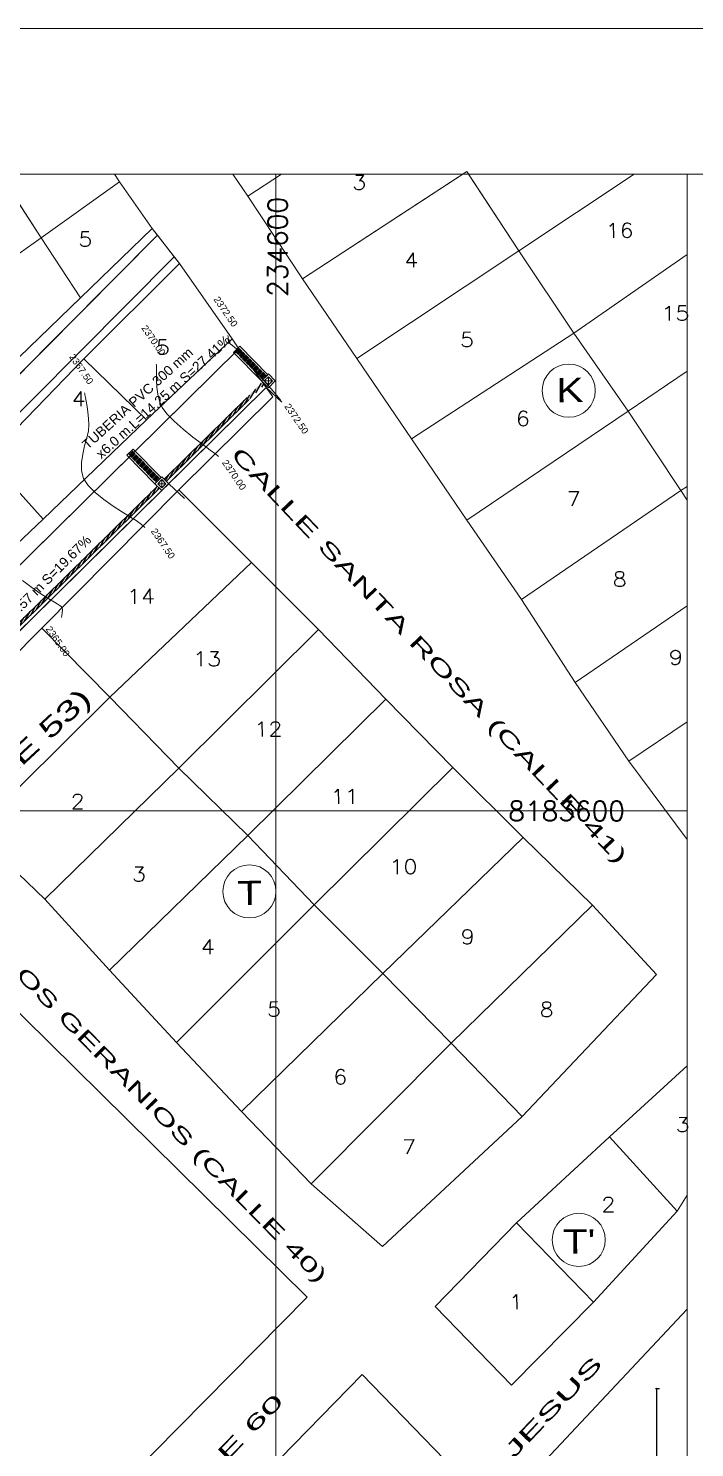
# Model space of a CAD drawing. Header units: millimetres. Extents: x 1977 to 2307, y 1030 to 1272.
# Drawn here: x 2109.8 to 2178.4, y 1126 to 1272 of the extents above; entities that cross this region are included whole.
import ezdxf
from ezdxf.enums import TextEntityAlignment as Align

# ---------------------------------------------------------------- set-up
doc = ezdxf.new("R2010")
doc.units = ezdxf.units.MM
doc.linetypes.add('ACAD_ISO10W100', pattern=[18, 12, -3, 0, -3])
doc.layers.get('DEFPOINTS').update_dxf_attribs({"lineweight": 5})
for name, color, linetype, lineweight in [('_texto flechas', 210, 'Continuous', 9), ('ACHURADO', 232, 'Continuous', 5), ('AREA-DEPORTIVA', 135, 'Continuous', 5), ('CALLES', 143, 'Continuous', 15), ('CONT-MJR', 201, 'Continuous', 18), ('COORDENADAS', 8, 'Continuous', 5), ('CUADRICULA', 12, 'Continuous', 5), ('Layer2', 2, 'Continuous', 5), ('MANZANAS', 152, 'Continuous', 20), ('PERIMETRICO', 6, 'Continuous', 5), ('REDONDITO-MANZANA', 143, 'Continuous', 9), ('SERV-COMUNALES', 140, 'Continuous', 5), ('TEXTOCALLE', 143, 'Continuous', 5), ('textura arboles', 56, 'Continuous', 20), ('VIVIENDA', 103, 'Continuous', 13)]:
    doc.layers.add(name, color=color, linetype=linetype, lineweight=lineweight)
doc.styles.add('Arial', font='arial.ttf')
doc.styles.add('ARIAL-N', font='arial.ttf')
doc.styles.add('ejes', font='techl___.ttf', dxfattribs={"height": 0.91})
doc.styles.add('ROMAND', font='arial.ttf')
doc.styles.add('ROMANS', font='romans', dxfattribs={"height": 1})
doc.styles.get("Standard").update_dxf_attribs({"font": 'arial.ttf'})
doc.dimstyles.get("Standard").update_dxf_attribs({"dimtxt": 0.18, "dimasz": 0.18, "dimexe": 0.18, "dimexo": 0.0625, "dimgap": 0.09, "dimtad": 0, "dimtih": 1, "dimtoh": 1, "dimdec": 4, "dimzin": 0, "dimdsep": 46, "dimtxsty": 'Standard', "dimcen": 0.09, "dimadec": 0, "dimazin": 0, "dimtfac": 1, "dimtdec": 4, "dimtofl": 0, "dimtmove": 0, "dimatfit": 3, "dimfxl": 1, "dimtolj": 1, "dimtzin": 0, "dimarcsym": 0})
pattern_1 = [(60, (-234533.31379, -8175635.17372), (-0.192474145991, 0.111125), [])]

# ---------------------------------------------------------------- blocks, each defined once
blk = doc.blocks.new('caja')
at = {"layer": 'textura arboles', "color": 30}
for p, q in [((222823.46, 8167427.92), (222824.06, 8167427.32)), ((222824.06, 8167427.92), (222823.46, 8167427.32))]:
    blk.add_line(p, q, dxfattribs=at)
for points in [[(222823.26, 8167428.12), (222824.26, 8167428.12), (222824.26, 8167427.12), (222823.26, 8167427.12)], [(222823.46, 8167427.92), (222824.06, 8167427.92), (222824.06, 8167427.32), (222823.46, 8167427.32)]]:
    blk.add_lwpolyline(points, close=True, dxfattribs=at)
blk = doc.blocks.new('_Oblique')
at = {"color": 0, "linetype": 'ByBlock', "lineweight": -2}
blk.add_line((-0.5, -0.5), (0.5, 0.5), dxfattribs=at)
blk = doc.blocks.new('*D51')
at = {"color": 6, "lineweight": -2}
for p, q in [((2174.77, 1132.05), (2174.37, 1132.05)), ((2174.47, 1132.05), (2174.47, 1114.05)), ((2174.77, 1114.05), (2174.37, 1114.05))]:
    blk.add_line(p, q, dxfattribs=at)
at = {"layer": 'DEFPOINTS', "color": 0}
for p in [(2179.16, 1132.05), (2174.47, 1114.05), (2179.16, 1114.05)]:
    blk.add_point(p, dxfattribs=at)
at = {"color": 6, "lineweight": -2, "xscale": 0.1, "yscale": 0.1, "zscale": 0.1}
for p, rotation in [((2174.47, 1132.05), 90), ((2174.47, 1114.05), 270)]:
    blk.add_blockref('_Oblique', p, dxfattribs=dict(at, rotation=rotation))
at = {"color": 6, "lineweight": 0, "insert": (2173.6, 1123.05), "char_height": 1.5, "attachment_point": 5, "rotation": 90, "style": 'Arial'}
blk.add_mtext('0.90', dxfattribs=at)

msp = doc.modelspace()

# ---------------------------------------------------------------- hatches: boundary and pattern name
at = {"linetype": 'ACAD_ISO10W100', "lineweight": 25}
h = msp.add_hatch(dxfattribs=at)
h.set_pattern_fill('LINE', color=1, scale=0.07, angle=60, style=0)
h.set_pattern_definition(pattern_1)
h.paths.add_polyline_path([(2123.784, 1225.593), (2133.902, 1235.578), (2134.077, 1235.329), (2123.995, 1225.379)])
h = msp.add_hatch(dxfattribs=at)
h.set_pattern_fill('LINE', color=1, scale=0.07, angle=60, style=0)
h.set_pattern_definition(pattern_1)
h.paths.add_polyline_path([(2123.072, 1224.89), (2123.283, 1224.677), (2088.673, 1190.593), (2088.463, 1190.807)])

# ---------------------------------------------------------------- linework, layer by layer
at = {"color": 1, "linetype": 'ACAD_ISO10W100', "lineweight": 25}
for p, q in [((2123.784, 1225.593), (2133.923, 1235.599)), ((2123.995, 1225.379), (2134.133, 1235.385))]:
    msp.add_line(p, q, dxfattribs=at)
at = {"color": 2, "lineweight": 0}
msp.add_line((2119.946, 1228.058), (2120.586, 1228.69), dxfattribs=at)
at = {"color": 1, "linetype": 'Continuous', "lineweight": 25}
for p, q in [((2088.463, 1190.807), (2123.072, 1224.89)), ((2088.673, 1190.593), (2123.283, 1224.677))]:
    msp.add_line(p, q, dxfattribs=at)
at = {"color": 1, "linetype": 'ACAD_ISO10W100', "lineweight": 25, "const_width": 0.01}
for points in [[(2123.784, 1225.593), (2133.902, 1235.578), (2134.077, 1235.329), (2123.995, 1225.379), (2123.784, 1225.593)], [(2123.072, 1224.89), (2123.283, 1224.677), (2088.673, 1190.593), (2088.463, 1190.807), (2123.072, 1224.89)]]:
    msp.add_lwpolyline(points, dxfattribs=at)
at = {"layer": 'ACHURADO', "color": 30}
for points in [[(2130.921, 1238.64), (2133.801, 1235.722), (2134.441, 1236.354), (2131.561, 1239.272)], [(2119.946, 1228.058), (2122.826, 1225.14), (2123.466, 1225.772), (2120.586, 1228.69)]]:
    msp.add_lwpolyline(points, close=True, dxfattribs=at)
for points in [[(2131.414, 1238.425), (2131.45, 1238.46), (2131.169, 1238.745), (2131.133, 1238.709), (2131.414, 1238.425)], [(2131.414, 1238.425), (2131.45, 1238.46), (2131.169, 1238.745), (2131.133, 1238.709), (2131.414, 1238.425)], [(2131.494, 1238.504), (2131.53, 1238.539), (2131.249, 1238.824), (2131.214, 1238.788), (2131.494, 1238.504)], [(2131.494, 1238.504), (2131.53, 1238.539), (2131.249, 1238.824), (2131.214, 1238.788), (2131.494, 1238.504)], [(2131.575, 1238.583), (2131.61, 1238.618), (2131.329, 1238.903), (2131.294, 1238.867), (2131.575, 1238.583)], [(2131.575, 1238.583), (2131.61, 1238.618), (2131.329, 1238.903), (2131.294, 1238.867), (2131.575, 1238.583)], [(2131.655, 1238.662), (2131.69, 1238.697), (2131.409, 1238.982), (2131.374, 1238.947), (2131.655, 1238.662)], [(2131.655, 1238.662), (2131.69, 1238.697), (2131.409, 1238.982), (2131.374, 1238.947), (2131.655, 1238.662)], [(2131.735, 1238.741), (2131.77, 1238.776), (2131.489, 1239.061), (2131.454, 1239.026), (2131.735, 1238.741)], [(2131.735, 1238.741), (2131.77, 1238.776), (2131.489, 1239.061), (2131.454, 1239.026), (2131.735, 1238.741)], [(2131.766, 1238.069), (2131.801, 1238.104), (2131.52, 1238.389), (2131.485, 1238.354), (2131.766, 1238.069)], [(2131.766, 1238.069), (2131.801, 1238.104), (2131.52, 1238.389), (2131.485, 1238.354), (2131.766, 1238.069)], [(2131.846, 1238.148), (2131.881, 1238.183), (2131.6, 1238.468), (2131.565, 1238.433), (2131.846, 1238.148)], [(2131.846, 1238.148), (2131.881, 1238.183), (2131.6, 1238.468), (2131.565, 1238.433), (2131.846, 1238.148)], [(2131.926, 1238.227), (2131.961, 1238.262), (2131.68, 1238.547), (2131.645, 1238.512), (2131.926, 1238.227)], [(2131.926, 1238.227), (2131.961, 1238.262), (2131.68, 1238.547), (2131.645, 1238.512), (2131.926, 1238.227)], [(2132.006, 1238.306), (2132.041, 1238.341), (2131.76, 1238.626), (2131.725, 1238.591), (2132.006, 1238.306)], [(2132.006, 1238.306), (2132.041, 1238.341), (2131.76, 1238.626), (2131.725, 1238.591), (2132.006, 1238.306)], [(2132.086, 1238.385), (2132.122, 1238.42), (2131.841, 1238.705), (2131.805, 1238.67), (2132.086, 1238.385)], [(2132.086, 1238.385), (2132.122, 1238.42), (2131.841, 1238.705), (2131.805, 1238.67), (2132.086, 1238.385)], [(2132.117, 1237.713), (2132.152, 1237.748), (2131.871, 1238.033), (2131.836, 1237.998), (2132.117, 1237.713)], [(2132.117, 1237.713), (2132.152, 1237.748), (2131.871, 1238.033), (2131.836, 1237.998), (2132.117, 1237.713)], [(2132.197, 1237.792), (2132.233, 1237.827), (2131.952, 1238.112), (2131.916, 1238.077), (2132.197, 1237.792)], [(2132.197, 1237.792), (2132.233, 1237.827), (2131.952, 1238.112), (2131.916, 1238.077), (2132.197, 1237.792)], [(2132.277, 1237.871), (2132.313, 1237.906), (2132.032, 1238.191), (2131.996, 1238.156), (2132.277, 1237.871)], [(2132.277, 1237.871), (2132.313, 1237.906), (2132.032, 1238.191), (2131.996, 1238.156), (2132.277, 1237.871)], [(2132.357, 1237.95), (2132.393, 1237.985), (2132.112, 1238.27), (2132.076, 1238.235), (2132.357, 1237.95)], [(2132.357, 1237.95), (2132.393, 1237.985), (2132.112, 1238.27), (2132.076, 1238.235), (2132.357, 1237.95)], [(2132.437, 1238.029), (2132.473, 1238.064), (2132.192, 1238.349), (2132.156, 1238.314), (2132.437, 1238.029)], [(2132.437, 1238.029), (2132.473, 1238.064), (2132.192, 1238.349), (2132.156, 1238.314), (2132.437, 1238.029)], [(2132.788, 1237.673), (2132.824, 1237.708), (2132.543, 1237.993), (2132.507, 1237.958), (2132.788, 1237.673)], [(2132.788, 1237.673), (2132.824, 1237.708), (2132.543, 1237.993), (2132.507, 1237.958), (2132.788, 1237.673)], [(2132.468, 1237.357), (2132.504, 1237.392), (2132.223, 1237.677), (2132.187, 1237.642), (2132.468, 1237.357)], [(2132.468, 1237.357), (2132.504, 1237.392), (2132.223, 1237.677), (2132.187, 1237.642), (2132.468, 1237.357)], [(2132.548, 1237.436), (2132.584, 1237.471), (2132.303, 1237.756), (2132.267, 1237.721), (2132.548, 1237.436)], [(2132.548, 1237.436), (2132.584, 1237.471), (2132.303, 1237.756), (2132.267, 1237.721), (2132.548, 1237.436)], [(2132.628, 1237.515), (2132.664, 1237.55), (2132.383, 1237.835), (2132.347, 1237.8), (2132.628, 1237.515)], [(2132.628, 1237.515), (2132.664, 1237.55), (2132.383, 1237.835), (2132.347, 1237.8), (2132.628, 1237.515)], [(2132.708, 1237.594), (2132.744, 1237.629), (2132.463, 1237.914), (2132.427, 1237.879), (2132.708, 1237.594)], [(2132.708, 1237.594), (2132.744, 1237.629), (2132.463, 1237.914), (2132.427, 1237.879), (2132.708, 1237.594)], [(2132.819, 1237.001), (2132.855, 1237.036), (2132.574, 1237.321), (2132.538, 1237.286), (2132.819, 1237.001)], [(2132.819, 1237.001), (2132.855, 1237.036), (2132.574, 1237.321), (2132.538, 1237.286), (2132.819, 1237.001)], [(2132.899, 1237.08), (2132.935, 1237.115), (2132.654, 1237.4), (2132.618, 1237.365), (2132.899, 1237.08)], [(2132.899, 1237.08), (2132.935, 1237.115), (2132.654, 1237.4), (2132.618, 1237.365), (2132.899, 1237.08)], [(2132.979, 1237.159), (2133.015, 1237.194), (2132.734, 1237.479), (2132.698, 1237.444), (2132.979, 1237.159)], [(2132.979, 1237.159), (2133.015, 1237.194), (2132.734, 1237.479), (2132.698, 1237.444), (2132.979, 1237.159)], [(2133.059, 1237.238), (2133.095, 1237.273), (2132.814, 1237.558), (2132.779, 1237.523), (2133.059, 1237.238)], [(2133.059, 1237.238), (2133.095, 1237.273), (2132.814, 1237.558), (2132.779, 1237.523), (2133.059, 1237.238)], [(2133.14, 1237.317), (2133.175, 1237.352), (2132.894, 1237.637), (2132.859, 1237.602), (2133.14, 1237.317)], [(2133.14, 1237.317), (2133.175, 1237.352), (2132.894, 1237.637), (2132.859, 1237.602), (2133.14, 1237.317)], [(2133.17, 1236.645), (2133.206, 1236.68), (2132.925, 1236.965), (2132.89, 1236.93), (2133.17, 1236.645)], [(2133.17, 1236.645), (2133.206, 1236.68), (2132.925, 1236.965), (2132.89, 1236.93), (2133.17, 1236.645)], [(2133.251, 1236.724), (2133.286, 1236.76), (2133.005, 1237.044), (2132.97, 1237.009), (2133.251, 1236.724)], [(2133.251, 1236.724), (2133.286, 1236.76), (2133.005, 1237.044), (2132.97, 1237.009), (2133.251, 1236.724)], [(2133.331, 1236.803), (2133.366, 1236.839), (2133.085, 1237.123), (2133.05, 1237.088), (2133.331, 1236.803)], [(2133.331, 1236.803), (2133.366, 1236.839), (2133.085, 1237.123), (2133.05, 1237.088), (2133.331, 1236.803)], [(2133.411, 1236.882), (2133.446, 1236.918), (2133.165, 1237.202), (2133.13, 1237.167), (2133.411, 1236.882)], [(2133.411, 1236.882), (2133.446, 1236.918), (2133.165, 1237.202), (2133.13, 1237.167), (2133.411, 1236.882)], [(2133.491, 1236.961), (2133.526, 1236.997), (2133.245, 1237.281), (2133.21, 1237.246), (2133.491, 1236.961)], [(2133.491, 1236.961), (2133.526, 1236.997), (2133.245, 1237.281), (2133.21, 1237.246), (2133.491, 1236.961)], [(2133.522, 1236.289), (2133.557, 1236.325), (2133.276, 1236.609), (2133.241, 1236.574), (2133.522, 1236.289)], [(2133.522, 1236.289), (2133.557, 1236.325), (2133.276, 1236.609), (2133.241, 1236.574), (2133.522, 1236.289)], [(2133.602, 1236.369), (2133.637, 1236.404), (2133.356, 1236.688), (2133.321, 1236.653), (2133.602, 1236.369)], [(2133.602, 1236.369), (2133.637, 1236.404), (2133.356, 1236.688), (2133.321, 1236.653), (2133.602, 1236.369)], [(2133.682, 1236.448), (2133.717, 1236.483), (2133.436, 1236.767), (2133.401, 1236.732), (2133.682, 1236.448)], [(2133.682, 1236.448), (2133.717, 1236.483), (2133.436, 1236.767), (2133.401, 1236.732), (2133.682, 1236.448)], [(2133.762, 1236.527), (2133.798, 1236.562), (2133.517, 1236.846), (2133.481, 1236.811), (2133.762, 1236.527)], [(2133.762, 1236.527), (2133.798, 1236.562), (2133.517, 1236.846), (2133.481, 1236.811), (2133.762, 1236.527)], [(2133.842, 1236.606), (2133.878, 1236.641), (2133.597, 1236.925), (2133.561, 1236.89), (2133.842, 1236.606)], [(2133.842, 1236.606), (2133.878, 1236.641), (2133.597, 1236.925), (2133.561, 1236.89), (2133.842, 1236.606)], [(2134.193, 1236.25), (2134.229, 1236.285), (2133.948, 1236.57), (2133.912, 1236.534), (2134.193, 1236.25)], [(2134.193, 1236.25), (2134.229, 1236.285), (2133.948, 1236.57), (2133.912, 1236.534), (2134.193, 1236.25)], [(2133.873, 1235.934), (2133.908, 1235.969), (2133.628, 1236.253), (2133.592, 1236.218), (2133.873, 1235.934)], [(2133.873, 1235.934), (2133.908, 1235.969), (2133.628, 1236.253), (2133.592, 1236.218), (2133.873, 1235.934)], [(2133.953, 1236.013), (2133.989, 1236.048), (2133.708, 1236.332), (2133.672, 1236.297), (2133.953, 1236.013)], [(2133.953, 1236.013), (2133.989, 1236.048), (2133.708, 1236.332), (2133.672, 1236.297), (2133.953, 1236.013)], [(2134.033, 1236.092), (2134.069, 1236.127), (2133.788, 1236.411), (2133.752, 1236.376), (2134.033, 1236.092)], [(2134.033, 1236.092), (2134.069, 1236.127), (2133.788, 1236.411), (2133.752, 1236.376), (2134.033, 1236.092)], [(2134.113, 1236.171), (2134.149, 1236.206), (2133.868, 1236.49), (2133.832, 1236.455), (2134.113, 1236.171)], [(2134.113, 1236.171), (2134.149, 1236.206), (2133.868, 1236.49), (2133.832, 1236.455), (2134.113, 1236.171)], [(2120.439, 1227.843), (2120.475, 1227.878), (2120.194, 1228.163), (2120.159, 1228.127), (2120.439, 1227.843)], [(2120.439, 1227.843), (2120.475, 1227.878), (2120.194, 1228.163), (2120.159, 1228.127), (2120.439, 1227.843)], [(2120.52, 1227.922), (2120.555, 1227.957), (2120.274, 1228.242), (2120.239, 1228.206), (2120.52, 1227.922)], [(2120.52, 1227.922), (2120.555, 1227.957), (2120.274, 1228.242), (2120.239, 1228.206), (2120.52, 1227.922)], [(2120.6, 1228.001), (2120.635, 1228.036), (2120.354, 1228.321), (2120.319, 1228.285), (2120.6, 1228.001)], [(2120.6, 1228.001), (2120.635, 1228.036), (2120.354, 1228.321), (2120.319, 1228.285), (2120.6, 1228.001)], [(2120.68, 1228.08), (2120.715, 1228.115), (2120.434, 1228.4), (2120.399, 1228.365), (2120.68, 1228.08)], [(2120.68, 1228.08), (2120.715, 1228.115), (2120.434, 1228.4), (2120.399, 1228.365), (2120.68, 1228.08)], [(2120.76, 1228.159), (2120.795, 1228.194), (2120.514, 1228.479), (2120.479, 1228.444), (2120.76, 1228.159)], [(2120.76, 1228.159), (2120.795, 1228.194), (2120.514, 1228.479), (2120.479, 1228.444), (2120.76, 1228.159)], [(2120.791, 1227.487), (2120.826, 1227.522), (2120.545, 1227.807), (2120.51, 1227.772), (2120.791, 1227.487)], [(2120.791, 1227.487), (2120.826, 1227.522), (2120.545, 1227.807), (2120.51, 1227.772), (2120.791, 1227.487)], [(2120.871, 1227.566), (2120.906, 1227.601), (2120.625, 1227.886), (2120.59, 1227.851), (2120.871, 1227.566)], [(2120.871, 1227.566), (2120.906, 1227.601), (2120.625, 1227.886), (2120.59, 1227.851), (2120.871, 1227.566)], [(2120.951, 1227.645), (2120.986, 1227.68), (2120.705, 1227.965), (2120.67, 1227.93), (2120.951, 1227.645)], [(2120.951, 1227.645), (2120.986, 1227.68), (2120.705, 1227.965), (2120.67, 1227.93), (2120.951, 1227.645)], [(2121.031, 1227.724), (2121.066, 1227.759), (2120.786, 1228.044), (2120.75, 1228.009), (2121.031, 1227.724)], [(2121.031, 1227.724), (2121.066, 1227.759), (2120.786, 1228.044), (2120.75, 1228.009), (2121.031, 1227.724)], [(2121.111, 1227.803), (2121.147, 1227.838), (2120.866, 1228.123), (2120.83, 1228.088), (2121.111, 1227.803)], [(2121.111, 1227.803), (2121.147, 1227.838), (2120.866, 1228.123), (2120.83, 1228.088), (2121.111, 1227.803)], [(2121.462, 1227.447), (2121.498, 1227.482), (2121.217, 1227.767), (2121.181, 1227.732), (2121.462, 1227.447)], [(2121.462, 1227.447), (2121.498, 1227.482), (2121.217, 1227.767), (2121.181, 1227.732), (2121.462, 1227.447)], [(2121.142, 1227.131), (2121.177, 1227.166), (2120.897, 1227.451), (2120.861, 1227.416), (2121.142, 1227.131)], [(2121.142, 1227.131), (2121.177, 1227.166), (2120.897, 1227.451), (2120.861, 1227.416), (2121.142, 1227.131)], [(2121.222, 1227.21), (2121.258, 1227.245), (2120.977, 1227.53), (2120.941, 1227.495), (2121.222, 1227.21)], [(2121.222, 1227.21), (2121.258, 1227.245), (2120.977, 1227.53), (2120.941, 1227.495), (2121.222, 1227.21)], [(2121.302, 1227.289), (2121.338, 1227.324), (2121.057, 1227.609), (2121.021, 1227.574), (2121.302, 1227.289)], [(2121.302, 1227.289), (2121.338, 1227.324), (2121.057, 1227.609), (2121.021, 1227.574), (2121.302, 1227.289)], [(2121.382, 1227.368), (2121.418, 1227.403), (2121.137, 1227.688), (2121.101, 1227.653), (2121.382, 1227.368)], [(2121.382, 1227.368), (2121.418, 1227.403), (2121.137, 1227.688), (2121.101, 1227.653), (2121.382, 1227.368)], [(2121.493, 1226.775), (2121.529, 1226.81), (2121.248, 1227.095), (2121.212, 1227.06), (2121.493, 1226.775)], [(2121.493, 1226.775), (2121.529, 1226.81), (2121.248, 1227.095), (2121.212, 1227.06), (2121.493, 1226.775)], [(2121.573, 1226.854), (2121.609, 1226.889), (2121.328, 1227.174), (2121.292, 1227.139), (2121.573, 1226.854)], [(2121.573, 1226.854), (2121.609, 1226.889), (2121.328, 1227.174), (2121.292, 1227.139), (2121.573, 1226.854)], [(2121.653, 1226.933), (2121.689, 1226.968), (2121.408, 1227.253), (2121.372, 1227.218), (2121.653, 1226.933)], [(2121.653, 1226.933), (2121.689, 1226.968), (2121.408, 1227.253), (2121.372, 1227.218), (2121.653, 1226.933)], [(2121.733, 1227.012), (2121.769, 1227.047), (2121.488, 1227.332), (2121.452, 1227.297), (2121.733, 1227.012)], [(2121.733, 1227.012), (2121.769, 1227.047), (2121.488, 1227.332), (2121.452, 1227.297), (2121.733, 1227.012)], [(2121.813, 1227.091), (2121.849, 1227.126), (2121.568, 1227.411), (2121.532, 1227.376), (2121.813, 1227.091)], [(2121.813, 1227.091), (2121.849, 1227.126), (2121.568, 1227.411), (2121.532, 1227.376), (2121.813, 1227.091)], [(2121.844, 1226.419), (2121.88, 1226.454), (2121.599, 1226.739), (2121.563, 1226.704), (2121.844, 1226.419)], [(2121.844, 1226.419), (2121.88, 1226.454), (2121.599, 1226.739), (2121.563, 1226.704), (2121.844, 1226.419)], [(2121.924, 1226.498), (2121.96, 1226.533), (2121.679, 1226.818), (2121.643, 1226.783), (2121.924, 1226.498)], [(2121.924, 1226.498), (2121.96, 1226.533), (2121.679, 1226.818), (2121.643, 1226.783), (2121.924, 1226.498)], [(2122.004, 1226.577), (2122.04, 1226.612), (2121.759, 1226.897), (2121.724, 1226.862), (2122.004, 1226.577)], [(2122.004, 1226.577), (2122.04, 1226.612), (2121.759, 1226.897), (2121.724, 1226.862), (2122.004, 1226.577)], [(2122.085, 1226.656), (2122.12, 1226.691), (2121.839, 1226.976), (2121.804, 1226.941), (2122.085, 1226.656)], [(2122.085, 1226.656), (2122.12, 1226.691), (2121.839, 1226.976), (2121.804, 1226.941), (2122.085, 1226.656)], [(2122.165, 1226.735), (2122.2, 1226.77), (2121.919, 1227.055), (2121.884, 1227.02), (2122.165, 1226.735)], [(2122.165, 1226.735), (2122.2, 1226.77), (2121.919, 1227.055), (2121.884, 1227.02), (2122.165, 1226.735)], [(2122.196, 1226.063), (2122.231, 1226.098), (2121.95, 1226.383), (2121.915, 1226.348), (2122.196, 1226.063)], [(2122.196, 1226.063), (2122.231, 1226.098), (2121.95, 1226.383), (2121.915, 1226.348), (2122.196, 1226.063)], [(2122.276, 1226.142), (2122.311, 1226.178), (2122.03, 1226.462), (2121.995, 1226.427), (2122.276, 1226.142)], [(2122.276, 1226.142), (2122.311, 1226.178), (2122.03, 1226.462), (2121.995, 1226.427), (2122.276, 1226.142)], [(2122.356, 1226.221), (2122.391, 1226.257), (2122.11, 1226.541), (2122.075, 1226.506), (2122.356, 1226.221)], [(2122.356, 1226.221), (2122.391, 1226.257), (2122.11, 1226.541), (2122.075, 1226.506), (2122.356, 1226.221)], [(2122.436, 1226.3), (2122.471, 1226.336), (2122.19, 1226.62), (2122.155, 1226.585), (2122.436, 1226.3)], [(2122.436, 1226.3), (2122.471, 1226.336), (2122.19, 1226.62), (2122.155, 1226.585), (2122.436, 1226.3)], [(2122.516, 1226.379), (2122.551, 1226.415), (2122.27, 1226.699), (2122.235, 1226.664), (2122.516, 1226.379)], [(2122.516, 1226.379), (2122.551, 1226.415), (2122.27, 1226.699), (2122.235, 1226.664), (2122.516, 1226.379)], [(2122.867, 1226.024), (2122.903, 1226.059), (2122.622, 1226.343), (2122.586, 1226.308), (2122.867, 1226.024)], [(2122.867, 1226.024), (2122.903, 1226.059), (2122.622, 1226.343), (2122.586, 1226.308), (2122.867, 1226.024)], [(2122.547, 1225.707), (2122.582, 1225.743), (2122.301, 1226.027), (2122.266, 1225.992), (2122.547, 1225.707)], [(2122.547, 1225.707), (2122.582, 1225.743), (2122.301, 1226.027), (2122.266, 1225.992), (2122.547, 1225.707)], [(2122.627, 1225.787), (2122.662, 1225.822), (2122.381, 1226.106), (2122.346, 1226.071), (2122.627, 1225.787)], [(2122.627, 1225.787), (2122.662, 1225.822), (2122.381, 1226.106), (2122.346, 1226.071), (2122.627, 1225.787)], [(2122.707, 1225.866), (2122.742, 1225.901), (2122.462, 1226.185), (2122.426, 1226.15), (2122.707, 1225.866)], [(2122.707, 1225.866), (2122.742, 1225.901), (2122.462, 1226.185), (2122.426, 1226.15), (2122.707, 1225.866)], [(2122.787, 1225.945), (2122.823, 1225.98), (2122.542, 1226.264), (2122.506, 1226.229), (2122.787, 1225.945)], [(2122.787, 1225.945), (2122.823, 1225.98), (2122.542, 1226.264), (2122.506, 1226.229), (2122.787, 1225.945)], [(2122.898, 1225.352), (2122.934, 1225.387), (2122.653, 1225.671), (2122.617, 1225.636), (2122.898, 1225.352)], [(2122.898, 1225.352), (2122.934, 1225.387), (2122.653, 1225.671), (2122.617, 1225.636), (2122.898, 1225.352)], [(2122.978, 1225.431), (2123.014, 1225.466), (2122.733, 1225.75), (2122.697, 1225.715), (2122.978, 1225.431)], [(2122.978, 1225.431), (2123.014, 1225.466), (2122.733, 1225.75), (2122.697, 1225.715), (2122.978, 1225.431)], [(2123.058, 1225.51), (2123.094, 1225.545), (2122.813, 1225.829), (2122.777, 1225.794), (2123.058, 1225.51)], [(2123.058, 1225.51), (2123.094, 1225.545), (2122.813, 1225.829), (2122.777, 1225.794), (2123.058, 1225.51)], [(2123.138, 1225.589), (2123.174, 1225.624), (2122.893, 1225.908), (2122.857, 1225.873), (2123.138, 1225.589)], [(2123.138, 1225.589), (2123.174, 1225.624), (2122.893, 1225.908), (2122.857, 1225.873), (2123.138, 1225.589)], [(2123.218, 1225.668), (2123.254, 1225.703), (2122.973, 1225.988), (2122.937, 1225.952), (2123.218, 1225.668)], [(2123.218, 1225.668), (2123.254, 1225.703), (2122.973, 1225.988), (2122.937, 1225.952), (2123.218, 1225.668)]]:
    msp.add_lwpolyline(points, dxfattribs=at)
at = {"layer": 'AREA-DEPORTIVA'}
for p, q in [((2122.553, 1251.399), (2125.349, 1247.785)), ((2125.289, 1224.501), (2134.965, 1234.068)), ((2135.893, 1233.527), (2134.274, 1235.049)), ((2125.86, 1223.607), (2124.241, 1225.13))]:
    msp.add_line(p, q, dxfattribs=at)
at = {"layer": 'AREA-DEPORTIVA', "color": 5}
for points in [[(1991.823, 1256.975), (2291.823, 1256.975), (2291.823, 1045.215), (1991.823, 1045.215)], [(2080.161, 1188.45), (2049.747, 1159.499), (2023.539, 1134.161), (2027.721, 1130.02), (2134.274, 1235.049), (2131.474, 1239.029)]]:
    msp.add_lwpolyline(points, close=True, dxfattribs=at)
at = {"layer": 'AREA-DEPORTIVA', "color": 7}
msp.add_lwpolyline([(1991.823, 1256.975), (2177.603, 1256.975), (2177.603, 1107.544), (1991.823, 1107.544)], close=True, dxfattribs=at)
at = {"layer": 'AREA-DEPORTIVA', "color": 64}
for points in [[(2103.495, 1230.99), (2123.094, 1250.7), (2122.553, 1251.399), (2102.471, 1232.007), (2103.495, 1230.99)], [(2076.317, 1199.719), (2124.807, 1248.486), (2125.349, 1247.785), (2115.516, 1237.985), (2105.619, 1227.807), (2096.076, 1218.671), (2086.753, 1208.681), (2077.166, 1198.891), (2076.317, 1199.719)], [(2130.765, 1240.038), (2131.474, 1239.029), (2085.969, 1194.175), (2084.901, 1195.229), (2092.266, 1203.038), (2101.737, 1212.445), (2111.327, 1221.504), (2121.942, 1231.696), (2130.765, 1240.038)], [(2096.412, 1197.729), (2134.274, 1235.049), (2134.965, 1234.068), (2125.289, 1224.501), (2111.174, 1210.277), (2097.531, 1196.528), (2096.412, 1197.729)]]:
    msp.add_lwpolyline(points, dxfattribs=at)
at = {"layer": 'AREA-DEPORTIVA', "color": 5}
msp.add_lwpolyline([(2011.218, 1147.796), (2040.741, 1167.877), (2123.094, 1250.7), (2124.807, 1248.486), (2042.465, 1165.674), (2013.073, 1145.681), (2011.218, 1147.796)], dxfattribs=at)
at = {"layer": 'CONT-MJR', "flags": 128}
for points, elevation in [([(2130.34, 1240.388), (2130.343, 1240.358), (2130.345, 1240.285), (2130.345, 1240.151), (2130.358, 1239.947), (2130.433, 1239.697), (2130.578, 1239.527), (2130.801, 1239.351), (2131.062, 1239.157), (2131.322, 1238.93), (2131.573, 1238.653), (2132.034, 1238.121), (2132.646, 1237.408), (2133.346, 1236.587), (2134.072, 1235.733), (2134.763, 1234.919), (2135.356, 1234.221), (2135.791, 1233.711)], 2372.5), ([(2122.964, 1237.439), (2122.973, 1237.36), (2122.986, 1237.184), (2122.995, 1236.883), (2122.996, 1236.422), (2123, 1235.772), (2123.031, 1235.07), (2123.119, 1234.348), (2123.288, 1233.638), (2123.568, 1232.971), (2124.045, 1232.333), (2124.803, 1231.573), (2125.736, 1230.755), (2126.738, 1229.942), (2127.702, 1229.198), (2128.523, 1228.587), (2129.095, 1228.172), (2129.311, 1228.017), (2129.346, 1227.978), (2129.376, 1227.941)], 2370), ([(2115.588, 1234.489), (2115.598, 1234.422), (2115.622, 1234.274), (2115.666, 1234.022), (2115.738, 1233.639), (2115.835, 1233.094), (2115.927, 1232.495), (2115.998, 1231.859), (2116.033, 1231.205), (2115.97, 1230.578), (2115.8, 1229.845), (2115.586, 1229.036), (2115.386, 1228.183), (2115.262, 1227.315), (2115.274, 1226.463), (2115.483, 1225.659), (2115.937, 1224.958), (2116.66, 1224.226), (2117.555, 1223.5), (2118.523, 1222.812), (2119.468, 1222.2), (2120.29, 1221.696), (2120.894, 1221.337), (2121.179, 1221.158), (2121.424, 1220.95), (2121.639, 1220.761), (2121.799, 1220.621)], 2367.5), ([(2109.196, 1215.182), (2110.149, 1214.445), (2111.079, 1213.811), (2111.888, 1213.306), (2112.477, 1212.957), (2112.748, 1212.791), (2112.959, 1212.653), (2113.149, 1212.538), (2113.285, 1212.369), (2113.316, 1212.148), (2113.288, 1211.862), (2113.239, 1211.579), (2113.206, 1211.37)], 2365)]:
    msp.add_lwpolyline(points, dxfattribs=dict(at, elevation=elevation))
at = {"layer": 'CUADRICULA', "ltscale": 20}
for points in [[(2135.263, 1256.975), (2135.263, 1107.544)], [(1991.823, 1191.472), (2177.603, 1191.472)]]:
    msp.add_lwpolyline(points, dxfattribs=at)
at = {"layer": 'DEFPOINTS'}
msp.add_lwpolyline([(1976.823, 1271.975), (2306.823, 1271.975), (2306.823, 1030.215), (1976.823, 1030.215)], close=True, dxfattribs=at)
at = {"layer": 'MANZANAS'}
for p, q in [((2138.489, 1141.454), (2089.829, 1189.46)), ((2110.502, 1113.148), (2138.489, 1141.454))]:
    msp.add_line(p, q, dxfattribs=at)
for points in [[(2085.148, 1256.975), (2088.528, 1251.876), (2092.452, 1246.143), (2096.45, 1240.054), (2102.471, 1232.007), (2115.159, 1244.259), (2122.553, 1251.399), (2119.175, 1256.197), (2118.645, 1256.975)], [(2177.603, 1188.54), (2171.618, 1196.589), (2166.098, 1204.682), (2160.551, 1213.243), (2154.946, 1221.377), (2149.25, 1229.741), (2143.621, 1238.009), (2138.014, 1246.197), (2132.375, 1254.713), (2130.858, 1256.975)], [(2177.603, 1151.958), (2176.586, 1150.314), (2167.973, 1140.938), (2159.518, 1132.416), (2151.666, 1140.496), (2160.057, 1149.119), (2169.62, 1157.97), (2177.603, 1165.261)], [(2121.48, 1107.544), (2122.275, 1109.754), (2135.762, 1124.903), (2144.142, 1133.5), (2152.628, 1124.775), (2144.384, 1115.936), (2137.518, 1107.544)]]:
    msp.add_lwpolyline(points, dxfattribs=at)
for points in [[(2125.349, 1247.785), (2130.765, 1240.038), (2121.942, 1231.696), (2111.327, 1221.504), (2101.737, 1212.445), (2092.266, 1203.038), (2084.901, 1195.229), (2077.166, 1198.891), (2086.753, 1208.681), (2096.076, 1218.671), (2105.619, 1227.807), (2115.516, 1237.985)], [(2174.469, 1174.656), (2167.86, 1181.795), (2160.738, 1188.763), (2153.496, 1195.931), (2146.585, 1202.96), (2139.663, 1210.134), (2132.752, 1217.042), (2125.289, 1224.501), (2111.174, 1210.277), (2097.531, 1196.528), (2104.22, 1189.352), (2111.503, 1182.417), (2118.129, 1175.098), (2125.047, 1167.674), (2131.734, 1160.566), (2138.891, 1153.118), (2146.248, 1146.685), (2160.636, 1160.041)]]:
    msp.add_lwpolyline(points, close=True, dxfattribs=at)
at = {"layer": 'PERIMETRICO'}
msp.add_lwpolyline([(2177.603, 1140.23), (2146.941, 1107.544)], dxfattribs=at)
at = {"layer": 'REDONDITO-MANZANA'}
for centre in [(2165.419, 1234.711), (2132.546, 1183.203), (2166.451, 1147.358)]:
    msp.add_circle(centre, 2.735, dxfattribs=at)
at = {"layer": 'SERV-COMUNALES'}
msp.add_lwpolyline([(2106.857, 1256.975), (2111.126, 1250.436), (2119.175, 1256.197), (2118.645, 1256.975)], dxfattribs=at)
at = {"layer": 'VIVIENDA'}
for points in [[(2130.858, 1256.975), (2132.375, 1254.713), (2135.86, 1256.975)], [(2135.86, 1256.975), (2132.375, 1254.713), (2138.014, 1246.197), (2154.533, 1256.975)], [(2155.106, 1256.975), (2160.297, 1249.096), (2172.166, 1256.975)], [(2172.166, 1256.975), (2160.297, 1249.096), (2165.937, 1240.613), (2177.603, 1248.699)], [(2177.603, 1248.699), (2165.937, 1240.613), (2171.53, 1232.586), (2177.603, 1236.716)], [(2177.603, 1236.716), (2171.53, 1232.586), (2176.953, 1224.424), (2177.603, 1224.858)], [(2177.603, 1224.858), (2176.953, 1224.424), (2177.603, 1223.436)], [(2177.603, 1223.436), (2176.953, 1224.424), (2160.551, 1213.243), (2166.098, 1204.682), (2177.603, 1212.576)], [(2177.603, 1212.576), (2166.098, 1204.682), (2171.618, 1196.589), (2177.603, 1200.637)], [(2177.603, 1200.637), (2171.618, 1196.589), (2177.603, 1188.54)], [(2177.603, 1165.261), (2169.62, 1157.97), (2176.586, 1150.314), (2177.603, 1151.958)]]:
    msp.add_lwpolyline(points, dxfattribs=at)
for points in [[(2154.933, 1257.237), (2138.014, 1246.197), (2143.621, 1238.009), (2160.297, 1249.096)], [(2111.126, 1250.436), (2107.434, 1256.091), (2092.452, 1246.143), (2096.45, 1240.054)], [(2122.553, 1251.399), (2119.175, 1256.197), (2111.126, 1250.436), (2115.159, 1244.259)], [(2115.159, 1244.259), (2111.126, 1250.436), (2096.45, 1240.054), (2102.471, 1232.007)], [(2165.937, 1240.613), (2160.297, 1249.096), (2143.621, 1238.009), (2149.25, 1229.741)], [(2125.349, 1247.785), (2115.516, 1237.985), (2121.942, 1231.696), (2130.765, 1240.038)], [(2171.53, 1232.586), (2165.937, 1240.613), (2149.25, 1229.741), (2154.946, 1221.377)], [(2121.942, 1231.696), (2115.516, 1237.985), (2105.619, 1227.807), (2111.327, 1221.504)], [(2176.953, 1224.424), (2171.53, 1232.586), (2154.946, 1221.377), (2160.551, 1213.243)], [(2105.619, 1227.807), (2096.076, 1218.671), (2101.737, 1212.445), (2111.327, 1221.504)], [(2132.752, 1217.042), (2125.289, 1224.501), (2111.174, 1210.277), (2118.194, 1203.179)], [(2139.663, 1210.134), (2132.752, 1217.042), (2118.194, 1203.179), (2125.295, 1195.869)], [(2118.194, 1203.179), (2111.174, 1210.277), (2097.531, 1196.528), (2104.22, 1189.352)], [(2146.585, 1202.96), (2139.663, 1210.134), (2125.295, 1195.869), (2132.395, 1188.941)], [(2104.22, 1189.352), (2118.194, 1203.179), (2125.295, 1195.869), (2111.503, 1182.417)], [(2153.496, 1195.931), (2146.585, 1202.96), (2132.395, 1188.941), (2139.209, 1181.806)], [(2132.395, 1188.941), (2125.295, 1195.869), (2111.503, 1182.417), (2118.129, 1175.098)], [(2160.738, 1188.763), (2153.496, 1195.931), (2139.209, 1181.806), (2146.286, 1174.74)], [(2118.129, 1175.098), (2132.395, 1188.941), (2139.209, 1181.806), (2125.047, 1167.674)], [(2167.86, 1181.795), (2160.738, 1188.763), (2146.286, 1174.74), (2153.325, 1167.575)], [(2146.286, 1174.74), (2139.209, 1181.806), (2125.047, 1167.674), (2131.734, 1160.566)], [(2160.636, 1160.041), (2153.325, 1167.575), (2167.86, 1181.795), (2174.469, 1174.656)], [(2131.734, 1160.566), (2146.286, 1174.74), (2153.325, 1167.575), (2138.891, 1153.118)], [(2160.636, 1160.041), (2153.325, 1167.575), (2138.891, 1153.118), (2146.248, 1146.685)], [(2176.586, 1150.314), (2169.62, 1157.97), (2160.057, 1149.119), (2167.973, 1140.938)], [(2167.973, 1140.938), (2160.057, 1149.119), (2151.666, 1140.496), (2159.518, 1132.416)], [(2152.628, 1124.775), (2144.142, 1133.5), (2135.762, 1124.903), (2144.384, 1115.936)]]:
    msp.add_lwpolyline(points, close=True, dxfattribs=at)

# ---------------------------------------------------------------- block references
at = {"layer": 'ACHURADO', "color": 30, "xscale": -1, "rotation": 134.6220008216223}
for p in [(5658835.895, 5896848.81), (5658824.92, 5896838.228)]:
    msp.add_blockref('caja', p, dxfattribs=at)

# ---------------------------------------------------------------- texts
at = {"layer": '_texto flechas', "color": 1, "insert": (2115.23, 1229.35, -2.5), "char_height": 1, "attachment_point": 1, "rotation": 42.1133, "style": 'ejes'}
msp.add_mtext('{\\fArial|b0|i0|c0|p34;TUBERIA PVC 300 mm\\P x6.0 m.L=14.25 m S=27.41%}', dxfattribs=at)
at = {"layer": 'CALLES', "color": 1, "style": 'ARIAL-N'}
msp.add_text('TUBERÍA PVC  300 mm. X 6.0 m.  L=48.57 m S=19.67%%%', height=1, rotation=44.94959, dxfattribs=at).set_placement((2091.299, 1194.23))
at = {"layer": 'CONT-MJR'}
for s, p in [('2372.50', (2128.822, 1244.102, 2372.5)), ('2370.00', (2121.396, 1241.147, 2370)), ('2367.50', (2113.959, 1238.189, 2367.5)), ('2372.50', (2136.114, 1233.084, 2372.5)), ('2370.00', (2129.69, 1227.306, 2370)), ('2367.50', (2122.372, 1220.241, 2367.5)), ('2365.00', (2111.545, 1210.182, 2365))]:
    msp.add_text(s, height=0.7, rotation=304.49434, dxfattribs=at).set_placement(p)
at = {"layer": 'COORDENADAS', "style": 'ROMANS'}
msp.add_text('234600', height=2, rotation=90, dxfattribs=at).set_placement((2136.452, 1244.359))
msp.add_text('8183600', height=2, dxfattribs=at).set_placement((2159.201, 1190.472))
at = {"layer": 'Layer2', "color": 2, "ltscale": 20, "style": 'ROMAND', "width": 1.5}
msp.add_text('CALLE 1ro. DE ENERO (CALLE 53)', height=2, rotation=42.79675, dxfattribs=at).set_placement((2066.709, 1156.763))
at = {"layer": 'MANZANAS', "style": 'ROMAND', "width": 1.2}
for s, p in [('K', (2165.537, 1234.777)), ('T', (2132.583, 1183.039)), ("T'", (2166.489, 1147.193))]:
    msp.add_text(s, height=2.5, rotation=0.51337, dxfattribs=at).set_placement(p, align=Align.MIDDLE)
at = {"layer": 'TEXTOCALLE', "style": 'ROMAND'}
for s, rotation, width, p in [('CALLE SANTA ROSA (CALLE 41)', 313.51259, 1.8, (2130.538, 1228.027)), ('CALLE LOS GERANIOS (CALLE 40)', 314.54441, 1.7, (2098.401, 1184.701)), ('CALLE 60', 45.55025, 2, (2122.799, 1117.002))]:
    msp.add_text(s, height=1.5, rotation=rotation, dxfattribs=dict(at, width=width)).set_placement(p)
at = {"layer": 'TEXTOCALLE', "style": 'ROMAND', "text_generation_flag": 6, "width": 2}
msp.add_text('AVENIDA JESUS', height=1.5, rotation=226.33006, dxfattribs=at).set_placement((2146.175, 1110.592))
at = {"layer": 'VIVIENDA', "style": 'ROMANS', "width": 1.125}
for s, p in [('3', (2143.153, 1255.374)), ('16', (2169.217, 1250.428)), ('5', (2114.936, 1249.533)), ('4', (2148.491, 1247.394)), ('15', (2174.965, 1241.905)), ('5', (2122.916, 1238.424)), ('5', (2154.236, 1239.2)), ('4', (2114.251, 1233.119)), ('6', (2159.981, 1231.082)), ('7', (2165.217, 1222.837)), ('8', (2169.953, 1214.568)), ('14', (2119.937, 1212.79)), ('13', (2126.755, 1206.356)), ('9', (2175.735, 1206.516)), ('12', (2133.059, 1199.139)), ('2', (2114.147, 1191.696)), ('11', (2140.92, 1192.196)), ('3', (2120.453, 1184.219)), ('10', (2146.965, 1184.976)), ('4', (2127.54, 1176.749)), ('9', (2154.309, 1177.769)), ('5', (2134.357, 1170.316)), ('8', (2162.435, 1170.308)), ('6', (2141.179, 1163.364)), ('3', (2176.43, 1158.453)), ('7', (2148.263, 1156.153)), ('2', (2168.795, 1150.235)), ('1', (2159.277, 1140.215))]:
    msp.add_text(s, height=1.5, rotation=0.51337, dxfattribs=at).set_placement(p)

# ---------------------------------------------------------------- dimensions: what is measured, and where the dimension line sits
at = {"color": 2, "lineweight": 0}
dim = msp.add_linear_dim(base=(2174.468, 1114.046), p1=(2179.159, 1132.046), p2=(2179.159, 1114.046), angle=90, text='0.90', dimstyle='Standard', override={"dimtxt": 1.5, "dimasz": 0.1, "dimexe": 0.1, "dimexo": 0.1, "dimgap": 0.1, "dimtad": 2, "dimtih": 0, "dimtoh": 0, "dimdec": 2, "dimzin": 1, "dimtxsty": 'Arial', "dimblk": 'Oblique', "dimcen": 2.5, "dimclrd": 6, "dimclre": 6, "dimclrt": 6, "dimtdec": 2, "dimtix": 1, "dimtofl": 1, "dimfxl": 0.3, "dimfxlon": 1, "dimtolj": 0, "dimtzin": 8}, dxfattribs=at)
dim.commit()
dim.dimension.update_dxf_attribs({"geometry": '*D51', "text_midpoint": (2173.603, 1123.046)})

doc.saveas('drawing.dxf')
